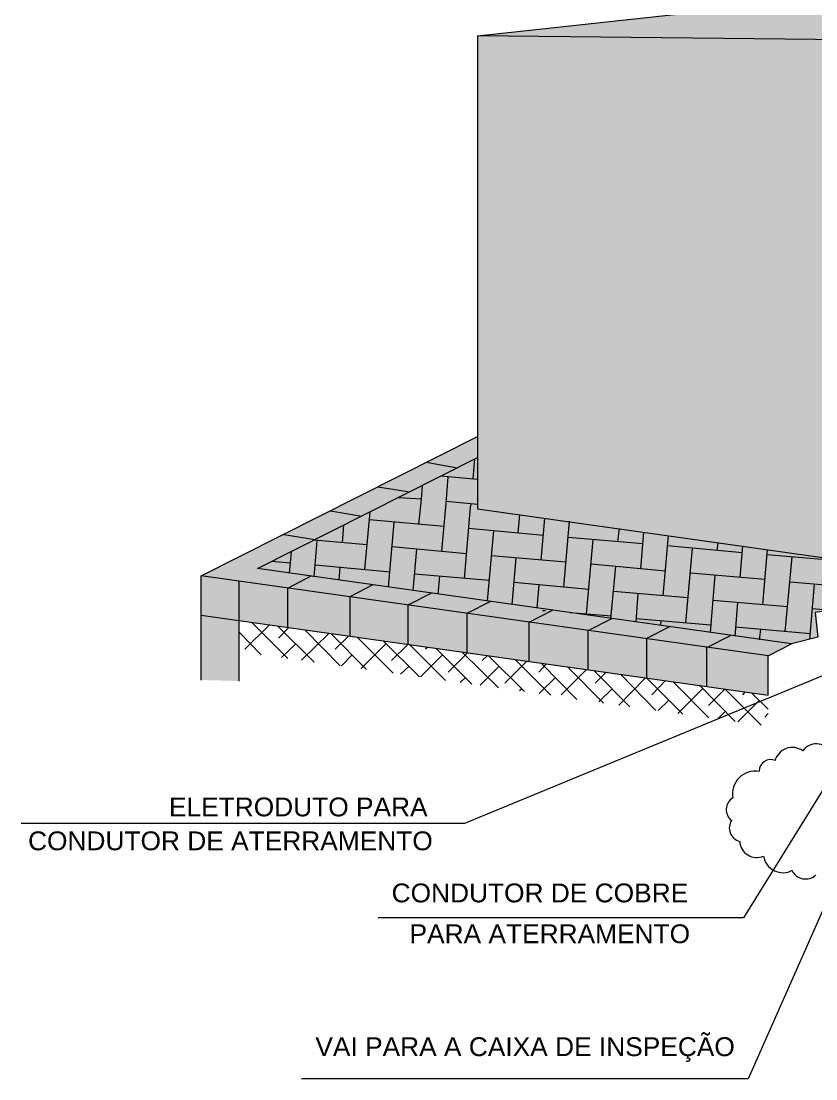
# Model space of a CAD drawing. Header units: millimetres. Extents: x 3949 to 6078, y -1968 to -943.
# Drawn here: x 5893 to 5962.8, y -1968.3 to -1875.4 of the extents above; entities that cross this region are included whole.
import ezdxf

# ---------------------------------------------------------------- set-up
doc = ezdxf.new("R2010")
doc.units = ezdxf.units.MM
doc.layers.add('PADRÃO DE ENTRADA', color=7, linetype='Continuous', lineweight=0)
doc.styles.add('ARIAL', font='arial.ttf')

msp = doc.modelspace()

# ---------------------------------------------------------------- hatches: boundary and pattern name
at = {"layer": 'PADRÃO DE ENTRADA', "lineweight": 0, "true_color": 0xffd24d, "transparency": 33554559}
h = msp.add_hatch(color=41, dxfattribs=at)
h.dxf.hatch_style = 1
h.paths.add_polyline_path([(5978.145, -1875.484), (5978.205, -1875.044), (5973.677, -1874.996), (5973.493, -1876.052), (5973.263, -1876.65), (5973.125, -1877.089), (5977.901, -1877.141)])
h.paths.add_polyline_path([(5972.296, -1874.211), (5972.296, -1872.369), (5955.403, -1874.211), (5949.051, -1874.901), (5948.176, -1874.993), (5938.464, -1876.052), (5933.078, -1876.65), (5973.125, -1877.089), (5973.263, -1876.65), (5973.493, -1876.052), (5973.677, -1874.993), (5964.517, -1874.901)])
at = {"layer": 'PADRÃO DE ENTRADA', "lineweight": 0, "true_color": 0xffdf7e, "transparency": 33554559}
h = msp.add_hatch(color=41, dxfattribs=at)
h.dxf.hatch_style = 1
h.paths.add_polyline_path([(5974.29, -1877.101), (5973.02, -1877.088, 0.201868), (5967.853, -1885.326, 0.013486), (5967.762, -1885.996, 0.515474), (5968.863, -1886.008, -0.215031)])
h.paths.add_polyline_path([(5973.02, -1877.088), (5933.078, -1876.65), (5933.078, -1884.948), (5964.141, -1892.214), (5964.15, -1887.79, -0.328208), (5964.839, -1886.731), (5965.215, -1886.551, -0.125048), (5965.622, -1886.455), (5965.696, -1886.469), (5967.739, -1885.304), (5967.853, -1885.326, -0.201868)])
h.paths.add_polyline_path([(6010.456, -1880.195), (6008.753, -1877.479), (5974.29, -1877.101, 0.205159), (5968.931, -1885.533), (5975.887, -1886.869), (5975.887, -1911.03), (5974.276, -1911.858, -0.519848), (5973.032, -1912.824, -0.17659), (5972.388, -1912.871), (5970.909, -1912.594), (5970.909, -1923.564), (5999.227, -1927.568), (6022.286, -1914.165), (6022.293, -1914.152), (6019.892, -1911.956), (6019.892, -1905.511), (6014.184, -1897.824), (6015.887, -1891.104), (6008.937, -1883.923)])
msp.add_hatch(color=41, dxfattribs=at).paths.add_polyline_path([(5964.141, -1892.214), (5933.078, -1884.948), (5933.078, -1918.216), (5965.852, -1922.849), (5965.852, -1911.648), (5964.517, -1911.398, -0.2618), (5964.103, -1910.8)])
at = {"layer": 'PADRÃO DE ENTRADA', "lineweight": 0, "true_color": 0x626366, "transparency": 33554559}
msp.add_hatch(color=251, dxfattribs=at).paths.add_polyline_path([(5950.386, -1928.665), (5950.018, -1928.573), (5947.118, -1928.204), (5946.105, -1928.02), (5944.862, -1927.882), (5942.791, -1927.56), (5941.686, -1927.422), (5939.661, -1927.146), (5936.485, -1926.685), (5934.229, -1926.363), (5931.375, -1925.949), (5929.028, -1925.627), (5925.898, -1925.212), (5923.872, -1924.89), (5921.571, -1924.568), (5918.441, -1924.154), (5918.303, -1924.108), (5913.746, -1923.463), (5933.078, -1913.705), (5933.078, -1911.864), (5908.774, -1924.108), (5908.774, -1933.268), (5912.089, -1933.36), (5912.089, -1928.02), (5916.001, -1928.573), (5916.369, -1928.665), (5921.295, -1929.355), (5921.847, -1929.401), (5926.68, -1930.092), (5926.956, -1930.138), (5928.752, -1930.414), (5932.158, -1930.874), (5934.137, -1931.15), (5937.589, -1931.657), (5942.791, -1932.393), (5947.946, -1933.084), (5953.24, -1933.82), (5958.625, -1934.603), (5958.625, -1931.15), (5959.178, -1930.874), (5960.144, -1930.414), (5960.651, -1930.138), (5960.697, -1930.092), (5955.864, -1929.401), (5955.311, -1929.355), (5952.319, -1928.941)])
at = {"layer": 'PADRÃO DE ENTRADA', "lineweight": 0, "true_color": 0xdcdcdc, "transparency": 33554559}
msp.add_hatch(color=254, dxfattribs=at).paths.add_polyline_path([(5970.909, -1923.564), (5970.909, -1925.38), (5971.008, -1925.35), (5972.158, -1926.317), (5972.665, -1926.731), (5973.171, -1926.317), (5974.506, -1925.35), (5974.644, -1925.212), (5975.288, -1926.869), (5975.473, -1927.33), (5975.657, -1927.882), (5976.577, -1927.33), (5977.314, -1926.869), (5977.038, -1929.033), (5975.657, -1929.954), (5976.347, -1931.38), (5974.92, -1932.117), (5988.177, -1933.958), (6011.514, -1937.272), (6043.414, -1941.737), (6044.012, -1937.272), (6044.426, -1933.958), (6031.261, -1932.117), (6026.06, -1931.38), (6016.025, -1929.954), (6009.719, -1929.033), (5994.253, -1926.869), (5982.699, -1925.212), (5982.147, -1925.166), (5970.409, -1923.463), (5933.078, -1918.216), (5933.078, -1913.705), (5926.45, -1917.111), (5913.746, -1923.463), (5925.529, -1925.166), (5929.028, -1925.627), (5932.894, -1926.179), (5939.523, -1927.1), (5940.904, -1927.33), (5956.278, -1929.493), (5959.638, -1929.954), (5960.697, -1930.092), (5961.249, -1929.954), (5962.998, -1929.493), (5962.768, -1927.33), (5964.379, -1927.1), (5964.747, -1926.179), (5964.978, -1925.627), (5965.944, -1926.179), (5966.22, -1926.317), (5966.358, -1926.179), (5966.865, -1925.627), (5967.325, -1925.166), (5967.417, -1925.212), (5967.831, -1925.627), (5968.43, -1926.179), (5969.409, -1925.853), (5969.409, -1923.7), (5969.44, -1923.357)])

# ---------------------------------------------------------------- linework, layer by layer
at = {"layer": 'PADRÃO DE ENTRADA', "color": 7, "lineweight": 0}
for points in [[(5933.078, -1876.65), (5972.296, -1872.369)], [(5972.296, -1874.211), (5964.517, -1874.901), (6013.125, -1875.407), (6008.753, -1877.479), (5933.078, -1876.65), (5933.078, -1918.216), (5969.44, -1923.357)], [(5908.774, -1933.268), (5908.774, -1924.108), (5933.078, -1911.864)], [(5908.774, -1927.56), (5958.625, -1934.603), (5958.625, -1931.15), (5960.697, -1930.092), (5913.746, -1923.463), (5933.078, -1913.705)], [(5932.71, -1915.592), (5932.848, -1913.843)], [(5928.567, -1914.119), (5931.329, -1914.625)], [(5933.078, -1915.638), (5929.856, -1915.362)], [(5929.948, -1921.944), (5930.317, -1917.755), (5930.501, -1915.408)], [(5924.333, -1916.282), (5927.141, -1916.743)], [(5927.923, -1919.597), (5928.153, -1917.387), (5928.245, -1916.19)], [(5928.153, -1917.387), (5926.174, -1917.249)], [(5933.078, -1917.847), (5930.317, -1917.571)], [(5920.144, -1918.4), (5922.906, -1918.86)], [(5923.182, -1923.555), (5923.642, -1918.492)], [(5931.928, -1924.338), (5932.48, -1918.078), (5932.526, -1917.801)], [(5921.203, -1921.208), (5921.341, -1919.643)], [(5930.132, -1919.781), (5923.596, -1919.182)], [(5925.253, -1925.12), (5925.76, -1919.413)], [(5936.669, -1920.333), (5936.807, -1918.722)], [(5938.694, -1922.727), (5939.016, -1919.044)], [(5940.673, -1925.12), (5941.18, -1919.32)], [(5916.047, -1920.471), (5918.809, -1920.932)], [(5938.878, -1920.563), (5932.296, -1919.965)], [(5933.953, -1926.317), (5934.505, -1920.149)], [(5945.415, -1921.116), (5945.553, -1919.965)], [(5947.44, -1923.509), (5947.716, -1920.287)], [(5949.419, -1925.857), (5949.88, -1920.563)], [(5923.366, -1921.392), (5918.717, -1920.978)], [(5918.717, -1924.2), (5918.993, -1921.024)], [(5947.624, -1921.3), (5941.042, -1920.747)], [(5942.653, -1927.468), (5943.251, -1920.932)], [(5956.37, -1922.082), (5949.788, -1921.484)], [(5954.16, -1921.898), (5954.252, -1921.208)], [(5956.186, -1924.246), (5956.416, -1921.484)], [(5916.553, -1923.877), (5916.738, -1921.99)], [(5932.112, -1922.174), (5925.575, -1921.576)], [(5927.417, -1925.396), (5927.739, -1921.76)], [(5940.858, -1922.911), (5934.321, -1922.358)], [(5951.399, -1928.25), (5951.997, -1921.668)], [(5958.165, -1926.639), (5958.579, -1921.806)], [(5965.116, -1922.819), (5958.533, -1922.266)], [(5916.646, -1923.003), (5914.988, -1922.865)], [(5925.391, -1923.785), (5918.809, -1923.187)], [(5936.116, -1926.639), (5936.485, -1922.543)], [(5949.603, -1923.693), (5943.067, -1923.095)], [(5944.816, -1927.882), (5945.23, -1923.279)], [(5960.144, -1929.033), (5960.743, -1922.451)], [(5958.625, -1931.15), (5908.774, -1924.108)], [(5918.441, -1924.154), (5916.369, -1925.212), (5916.369, -1928.665)], [(5920.926, -1924.476), (5921.018, -1923.371)], [(5934.137, -1924.522), (5927.555, -1923.97)], [(5929.626, -1925.719), (5929.764, -1924.154)], [(5958.349, -1924.43), (5951.813, -1923.877)], [(5953.562, -1929.079), (5953.976, -1924.062)], [(5912.089, -1924.568), (5912.089, -1933.36)], [(5923.872, -1924.89), (5921.847, -1925.949), (5921.847, -1929.401)], [(5942.883, -1925.304), (5936.301, -1924.706)], [(5938.326, -1926.962), (5938.51, -1924.89)], [(5967.095, -1925.212), (5960.559, -1924.66)], [(5969.409, -1925.864), (5968.43, -1926.179), (5967.325, -1925.166), (5966.22, -1926.317), (5964.978, -1925.627), (5964.379, -1927.1), (5962.768, -1927.33), (5962.998, -1929.493), (5960.697, -1930.092)], [(5962.308, -1929.677), (5962.722, -1924.844)], [(5929.028, -1925.627), (5926.956, -1926.685), (5926.956, -1930.138)], [(5951.583, -1926.041), (5945.046, -1925.489)], [(5947.026, -1928.158), (5947.21, -1925.673)], [(5934.229, -1926.363), (5932.158, -1927.422), (5932.158, -1930.874)], [(5960.328, -1926.823), (5953.792, -1926.271)], [(5955.725, -1929.401), (5955.956, -1926.455)], [(5964.057, -1927.146), (5962.538, -1927.008)], [(5939.661, -1927.146), (5937.589, -1928.204), (5937.589, -1931.657)], [(5944.862, -1927.652), (5941.226, -1927.376)], [(5944.862, -1927.882), (5942.791, -1928.941), (5942.791, -1932.393)], [(5953.608, -1928.435), (5947.026, -1927.882)], [(5950.018, -1928.573), (5947.946, -1929.631), (5947.946, -1933.084)], [(5949.189, -1928.481), (5949.235, -1928.066)], [(5962.354, -1929.217), (5955.771, -1928.619)], [(5957.889, -1929.723), (5957.981, -1928.803)], [(5953.24, -1933.82), (5953.24, -1930.414), (5955.311, -1929.355)]]:
    msp.add_lwpolyline(points, dxfattribs=at)
at = {"layer": 'PADRÃO DE ENTRADA', "color": 150, "lineweight": 0, "true_color": 0x007eff}
for points in [[(5939.062, -1927.192), (5938.786, -1927.192)], [(5963.551, -1932.853), (5931.928, -1945.88), (5892.96, -1945.88)], [(5964.839, -1940.679), (5956.462, -1954.166), (5924.354, -1954.166)], [(5955.495, -1943.625), (5955.495, -1943.625)], [(5964.793, -1950.437), (5956.876, -1968.322), (5917.596, -1968.322)]]:
    msp.add_lwpolyline(points, dxfattribs=at)
at = {"layer": 'PADRÃO DE ENTRADA', "color": 34, "lineweight": 0, "true_color": 0x944900}
for points in [[(5914.758, -1928.435), (5912.641, -1930.552)], [(5916.415, -1931.38), (5913.239, -1928.204)], [(5918.717, -1931.703), (5915.541, -1928.527)], [(5916.507, -1928.665), (5915.587, -1929.585)], [(5921.018, -1932.025), (5917.888, -1928.849)], [(5914.068, -1931.058), (5912.089, -1929.033)], [(5912.135, -1929.079), (5912.089, -1929.125)], [(5920.006, -1929.171), (5917.612, -1931.519)], [(5923.32, -1932.347), (5920.19, -1929.171)], [(5921.755, -1929.401), (5920.558, -1930.552)], [(5925.668, -1932.669), (5922.491, -1929.493)], [(5927.969, -1932.992), (5924.793, -1929.815)], [(5917.106, -1930.092), (5915.863, -1931.288)], [(5925.023, -1930.092), (5922.86, -1932.255)], [(5926.956, -1930.138), (5925.529, -1931.565)], [(5930.271, -1933.314), (5927.141, -1930.184)], [(5928.706, -1930.368), (5928.521, -1930.552)], [(5932.572, -1933.636), (5929.442, -1930.506)], [(5922.077, -1931.058), (5921.111, -1932.025)], [(5929.994, -1931.058), (5928.061, -1932.992)], [(5932.204, -1930.874), (5930.501, -1932.577)], [(5934.92, -1933.958), (5931.744, -1930.828)], [(5933.953, -1931.104), (5933.493, -1931.565)], [(5937.221, -1934.28), (5934.045, -1931.15)], [(5937.405, -1931.611), (5935.472, -1933.544)], [(5939.523, -1934.603), (5936.393, -1931.473)], [(5927.048, -1932.071), (5926.312, -1932.761)], [(5934.966, -1932.071), (5933.309, -1933.728)], [(5939.154, -1931.841), (5938.464, -1932.577)], [(5941.824, -1934.971), (5938.694, -1931.795)], [(5942.653, -1932.347), (5940.443, -1934.557)], [(5944.172, -1935.293), (5940.996, -1932.117)], [(5946.473, -1935.615), (5943.297, -1932.439)], [(5944.402, -1932.577), (5943.435, -1933.544)], [(5932.02, -1933.038), (5931.559, -1933.498)], [(5939.937, -1933.038), (5938.51, -1934.464)], [(5947.854, -1933.084), (5945.507, -1935.477)], [(5948.775, -1935.937), (5945.645, -1932.761)], [(5951.122, -1936.26), (5947.946, -1933.084)], [(5949.603, -1933.314), (5948.407, -1934.557)], [(5953.424, -1936.582), (5950.248, -1933.406)], [(5936.991, -1934.05), (5936.761, -1934.234)], [(5944.908, -1934.05), (5943.758, -1935.201)], [(5952.872, -1934.05), (5950.708, -1936.214)], [(5955.725, -1936.904), (5952.595, -1933.728)], [(5954.851, -1934.05), (5953.378, -1935.523)], [(5958.027, -1937.226), (5954.897, -1934.096)], [(5956.6, -1934.326), (5956.37, -1934.557)], [(5958.625, -1935.845), (5957.198, -1934.418)], [(5949.88, -1935.063), (5948.959, -1935.937)], [(5957.843, -1935.063), (5955.956, -1936.95)], [(5954.851, -1936.03), (5954.206, -1936.674)], [(5958.625, -1936.214), (5958.349, -1936.536)]]:
    msp.add_lwpolyline(points, dxfattribs=at)
at = {"layer": 'PADRÃO DE ENTRADA', "color": 150, "lineweight": 0, "true_color": 0x007eff}
for points in [[(5964.133, -1939.557, 0.520553), (5961.683, -1939.487, 0.520545), (5959.231, -1940.384)], [(5957.841, -1941.307, 0.520501), (5955.526, -1943.631, 0.520546), (5955.405, -1945.616)], [(5955.431, -1945.585, 0.520555), (5956.138, -1947.454, 0.520587), (5958.23, -1948.749, 0.520551), (5960.775, -1949.99)]]:
    msp.add_lwpolyline(points, format="xyb", dxfattribs=at)
for centre, radius, start, end in [((5958.879, -1941.3), 1.036, 68.40175, 178.39224), ((5961.917, -1949.447), 1.312, 203.90061, 313.90144)]:
    msp.add_arc(centre, radius, start, end, dxfattribs=at)

# ---------------------------------------------------------------- texts
at = {"layer": 'PADRÃO DE ENTRADA', "lineweight": 0, "char_height": 1.65531, "attachment_point": 1, "style": 'ARIAL'}
for s, insert in [('ELETRODUTO PARA', (5905.957, -1943.598)), ('CONDUTOR DE ATERRAMENTO', (5893.566, -1946.576)), ('CONDUTOR DE COBRE', (5925.531, -1951.154)), ('PARA ATERRAMENTO', (5927.106, -1954.745)), ('VAI PARA A CAIXA DE INSPEÇÃO', (5918.828, -1964.669))]:
    msp.add_mtext_dynamic_manual_height_columns(s, width=386.08195, gutter_width=962.719, heights=[0], dxfattribs=dict(at, insert=insert))

doc.saveas('drawing.dxf')
